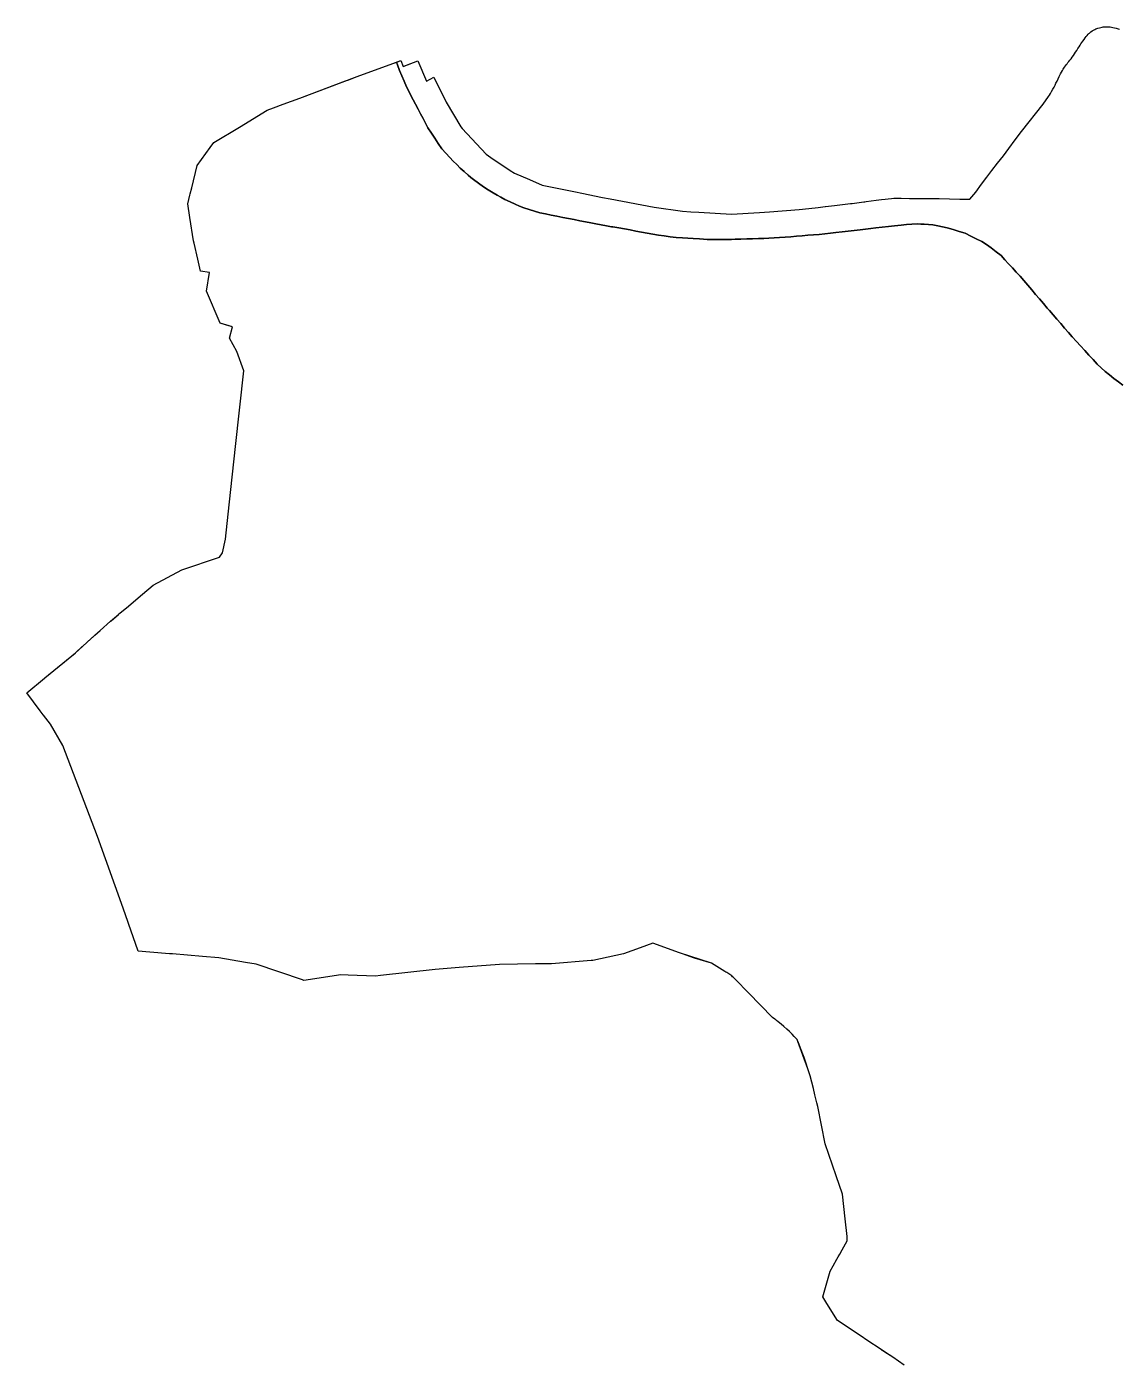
# Model space of a CAD drawing. Header units: inches. Extents: x 11258954 to 11313122, y 3645444 to 3695200.
# Drawn here: x 11258954 to 11267362, y 3678319 to 3688597 of the extents above; entities that cross this region are included whole.
import ezdxf

# ---------------------------------------------------------------- set-up
doc = ezdxf.new("R2010")
doc.units = ezdxf.units.IN
doc.header["$MEASUREMENT"] = 0
for name, color, linetype in [('CorporateLimit', 22, 'Continuous'), ('VotingPrecinct', 233, 'Continuous'), ('Ward', 133, 'Continuous')]:
    doc.layers.add(name, color=color, linetype=linetype)

msp = doc.modelspace()

# ---------------------------------------------------------------- linework, layer by layer
at = {"layer": 'CorporateLimit'}
msp.add_polyline3d([(11265707.375, 3678297.75, 0), (11265663.0315, 3678327.375, 0), (11265618.6875, 3678357, 0), (11265562.9295, 3678394.2605, 0), (11265537.909, 3678410.9575, 0), (11265412.4065, 3678494.8125, 0), (11265382.344, 3678514.9375, 0), (11265194.5625, 3678640.625, 0), (11265112.049, 3678772.086, 0), (11265080.5625, 3678822.25, 0), (11265138.344, 3679020.875, 0), (11265160.477, 3679060.4155, 0), (11265189.073, 3679111.501, 0), (11265198.9125, 3679129.0795, 0), (11265210.95, 3679150.5835, 0), (11265230.25, 3679185.0625, 0), (11265268.969, 3679254.125, 0), (11265268.375, 3679287.125, 0), (11265252.1565, 3679422.9375, 0), (11265232.1565, 3679612.5625, 0), (11265184.375, 3679754.5625, 0), (11265099.6845, 3680000, 0), (11265099.469, 3680000.625, 0), (11265041.443, 3680286.6355, 0), (11265035.625, 3680315.3125, 0), (11265020.125, 3680378.25, 0), (11265008.5, 3680426.5, 0), (11264995.9375, 3680474.5, 0), (11264982.469, 3680522.25, 0), (11264968.094, 3680569.75, 0), (11264965.627, 3680577.3835, 0), (11264889.079, 3680787.6565, 0), (11264882.9375, 3680802.4375, 0), (11264863.594, 3680823.1875, 0), (11264860.9375, 3680825.9375, 0), (11264843.7815, 3680843.5, 0), (11264823.5315, 3680863.375, 0), (11264802.844, 3680882.8125, 0), (11264781.719, 3680901.75, 0), (11264760.1875, 3680920.25, 0), (11264738.25, 3680938.25, 0), (11264725.3355, 3680948.304, 0), (11264715.9065, 3680955.75, 0), (11264712.719, 3680958.125, 0), (11264692.9065, 3680972.6875, 0), (11264507.969, 3681161.6875, 0), (11264408.3125, 3681263.5625, 0), (11264392.5, 3681279.6875, 0), (11264386.0315, 3681286.0625, 0), (11264379.3125, 3681292, 0), (11264372.375, 3681297.625, 0), (11264365.219, 3681303, 0), (11264357.875, 3681308.125, 0), (11264350.344, 3681312.9375, 0), (11264342.625, 3681317.4375, 0), (11264334.75, 3681321.625, 0), (11264326.6875, 3681325.25, 0), (11264224.2815, 3681389.6875, 0), (11263976.8285, 3681470.3275, 0), (11263773.1875, 3681544.0625, 0), (11263675.094, 3681508.125, 0), (11263547.094, 3681461.25, 0), (11263309.844, 3681411.625, 0), (11263298.072, 3681410.6675, 0), (11262992.5315, 3681385.8125, 0), (11262929.9065, 3681385.8125, 0), (11262870.956, 3681384.7355, 0), (11262592.6035, 3681379.03, 0), (11262282.183, 3681355.8335, 0), (11262096.3075, 3681340.8615, 0), (11261675.843, 3681295.282, 0), (11261638.125, 3681291.1875, 0), (11261429.256, 3681298.246, 0), (11261371.4375, 3681300.1875, 0), (11261088.1565, 3681257.375, 0), (11261076.935, 3681261.1745, 0), (11260720.6405, 3681381.8125, 0), (11260638.724, 3681396.0355, 0), (11260433.75, 3681431.625, 0), (11260307.429, 3681442.055, 0), (11260077.2825, 3681461.058, 0), (11260053.328, 3681463.032, 0), (11260021.2165, 3681465.6785, 0), (11259812.953, 3681482.875, 0), (11259774.1875, 3681592.25, 0), (11259740.344, 3681687.75, 0), (11259735.2815, 3681702, 0), (11259695.3125, 3681814.75, 0), (11259500.2655, 3682364.5625, 0), (11259231.172, 3683065.5625, 0), (11259136.1405, 3683228.8125, 0), (11259083.114, 3683299.4345, 0), (11259080.906, 3683302.3745, 0), (11259059.057, 3683331.464, 0), (11259058.103, 3683332.735, 0), (11259057.9515, 3683332.937, 0), (11259057.774, 3683333.1735, 0), (11258954.297, 3683471.0625, 0), (11259092.085, 3683583.6615, 0), (11259094.3135, 3683585.4825, 0), (11259329.995, 3683778.943, 0), (11259384.2825, 3683828.4015, 0), (11259420.799, 3683861.67, 0), (11259518.8215, 3683950.997, 0), (11259599.543, 3684022.5145, 0), (11259661.3815, 3684074.863, 0), (11259673.994, 3684085.5395, 0), (11259721.422, 3684125.625, 0), (11259844.469, 3684229.625, 0), (11259927.094, 3684299.4375, 0), (11260147.344, 3684417.0625, 0), (11260437.6095, 3684514.625, 0), (11260460.422, 3684548.875, 0), (11260483.828, 3684654.5, 0), (11260504.68, 3684846.8085, 0), (11260525.2345, 3685036.375, 0), (11260561.625, 3685366.1875, 0), (11260625.8595, 3685948.375, 0), (11260570.2345, 3686097.4375, 0), (11260515.0315, 3686201.4375, 0), (11260538.4375, 3686287.0625, 0), (11260443.6095, 3686316.25, 0), (11260338.3905, 3686563.125, 0), (11260361.1875, 3686706.125, 0), (11260292.578, 3686715.75, 0), (11260270.396, 3686809.4455, 0), (11260241.7655, 3686930.375, 0), (11260238.652, 3686949.8925, 0), (11260209.896, 3687130.166, 0), (11260193.3595, 3687233.875, 0), (11260209.828, 3687300.5, 0), (11260212.7345, 3687312.1875, 0), (11260224.147, 3687358.354, 0), (11260266.578, 3687529.9375, 0), (11260367.047, 3687668.25, 0), (11260394.6095, 3687706.1875, 0), (11260590.688, 3687825.354, 0), (11260805.297, 3687955.8125, 0), (11260853.5, 3687972.75, 0), (11260927.922, 3688000, 0), (11261056.5315, 3688048.1875, 0), (11261497.7655, 3688212.9375, 0), (11261771.7815, 3688314.25, 0), (11261833.6875, 3688337.125, 0), (11261850.203, 3688292.1565, 0), (11261964.0155, 3688333.75, 0), (11262032.0315, 3688179.3125, 0), (11262086.844, 3688207.75, 0), (11262183.2815, 3688017.75, 0), (11262294.8125, 3687826.8125, 0), (11262306.1285, 3687814.586, 0), (11262490.469, 3687615.375, 0), (11262526.469, 3687591.125, 0), (11262674.5625, 3687491.3125, 0), (11262706.9065, 3687469.5, 0), (11262823.844, 3687420.505, 0), (11262921.375, 3687377.0625, 0), (11263101.3015, 3687340.8715, 0), (11263164.692, 3687328.121, 0), (11263238.7815, 3687313.218, 0), (11263323.0585, 3687296.2665, 0), (11263384.1945, 3687283.969, 0), (11263445.4065, 3687272.2475, 0), (11263783.1565, 3687209.625, 0), (11264000, 3687177.6875, 0), (11264065.7045, 3687173.3725, 0), (11264126.768, 3687169.7165, 0), (11264377.4065, 3687155.0625, 0), (11264593.9065, 3687168.4375, 0), (11264632.594, 3687170.8125, 0), (11264671.5315, 3687173.5, 0), (11264899.5625, 3687189.25, 0), (11265021.1565, 3687203.4375, 0), (11265045.0315, 3687206.3125, 0), (11265098.6565, 3687212.6875, 0), (11265101.75, 3687213.0625, 0), (11265146.8125, 3687219.1875, 0), (11265170.75, 3687222.4375, 0), (11265293.4065, 3687235.625, 0), (11265306.344, 3687237, 0), (11265395.5315, 3687249.125, 0), (11265404.7345, 3687250.375, 0), (11265413.9375, 3687251.625, 0), (11265492.1565, 3687261.25, 0), (11265532.9375, 3687266.25, 0), (11265560.094, 3687269.625, 0), (11265584.5, 3687272.625, 0), (11265609.219, 3687275.6875, 0), (11265628.125, 3687278, 0), (11265634.7815, 3687277.875, 0), (11265659.219, 3687277.375, 0), (11265684, 3687276.875, 0), (11265748.3125, 3687275.625, 0), (11265851.094, 3687275.25, 0), (11265976.9065, 3687275.8125, 0), (11266134.094, 3687271.25, 0), (11266187.532, 3687270.376, 0), (11266187.594, 3687270.375, 0), (11266212.094, 3687270, 0), (11266257.6875, 3687324.8125, 0), (11266302.0625, 3687384.4375, 0), (11266343.6565, 3687439.1875, 0), (11266382.6565, 3687490.625, 0), (11266424.875, 3687546, 0), (11266471.6565, 3687604.625, 0), (11266512.6565, 3687661, 0), (11266560.0625, 3687726, 0), (11266610.844, 3687792, 0), (11266777.1875, 3688000.125, 0), (11266816.469, 3688060.625, 0), (11266824.2815, 3688071.5625, 0), (11266832.2815, 3688083.5625, 0), (11266841.25, 3688098.375, 0), (11266851.75, 3688116.8125, 0), (11266860.5, 3688132.875, 0), (11266868.125, 3688147.4375, 0), (11266875.1875, 3688161.5625, 0), (11266883.1565, 3688178.0625, 0), (11266891.5315, 3688195.375, 0), (11266900.594, 3688213.8125, 0), (11266910.719, 3688233.625, 0), (11266917.9065, 3688247.625, 0), (11266924.25, 3688259.75, 0), (11266931.0315, 3688271.5, 0), (11266939.8125, 3688284.6875, 0), (11266947.375, 3688295.125, 0), (11266954.4065, 3688304.375, 0), (11266961.0315, 3688312.75, 0), (11266967.5625, 3688320.9375, 0), (11266975.0625, 3688330.4375, 0), (11266982.75, 3688340.375, 0), (11266990.844, 3688351.1875, 0), (11266999.5, 3688363.0625, 0), (11267009.0625, 3688376.5, 0), (11267017.4065, 3688388.375, 0), (11267025.625, 3688400.5, 0), (11267035, 3688414.6875, 0), (11267044.2815, 3688429.1875, 0), (11267052.4375, 3688442, 0), (11267060.0315, 3688453.9375, 0), (11267067.5, 3688465.375, 0), (11267074.875, 3688476.1875, 0), (11267082.6565, 3688487.1875, 0), (11267091.125, 3688498.5625, 0), (11267100.375, 3688510.6875, 0), (11267108.25, 3688521.125, 0), (11267115.25, 3688530.25, 0), (11267122.75, 3688538.75, 0), (11267129.013, 3688544.494, 0), (11267132.5625, 3688547.75, 0), (11267143.844, 3688557.125, 0), (11267154.0315, 3688565.0625, 0), (11267163.5625, 3688571.625, 0), (11267173.094, 3688577, 0), (11267180.719, 3688580.5, 0), (11267189.0625, 3688583.5625, 0), (11267198.4375, 3688586.4375, 0), (11267208.969, 3688589.1875, 0), (11267219.875, 3688591.9375, 0), (11267229.25, 3688594.3125, 0), (11267238.2815, 3688595.9375, 0), (11267249.3125, 3688596.875, 0), (11267262.0625, 3688597.25, 0), (11267273.25, 3688597.25, 0), (11267283.4065, 3688596.8125, 0), (11267292.9065, 3688595.9375, 0), (11267303.094, 3688594.375, 0), (11267313.875, 3688592.25, 0), (11267325.6565, 3688589.3125, 0), (11267338.75, 3688585.6875, 0), (11267352.5625, 3688581.5625, 0), (11267364.219, 3688577.9375, 0)], dxfattribs=at)
at = {"layer": 'VotingPrecinct'}
for points in [[(11267389.4995, 3685838.9995, 0), (11267355, 3685864.9995, 0), (11267320.5, 3685890.9995, 0), (11267286, 3685917, 0), (11267254.6665, 3685944.667, 0), (11267223.333, 3685972.3335, 0), (11267191.9995, 3686000.0005, 0), (11267160, 3686035.167, 0), (11267128, 3686070.3335, 0), (11267096.0005, 3686105.5, 0), (11267064.0005, 3686140.6665, 0), (11267032.001, 3686175.833, 0), (11267000.001, 3686210.9995, 0), (11266970.6675, 3686244.6665, 0), (11266941.3335, 3686278.333, 0), (11266912, 3686312, 0), (11266882.666, 3686345.6665, 0), (11266853.3325, 3686379.3335, 0), (11266823.999, 3686413, 0), (11266808.046, 3686431.7895, 0), (11266778.182, 3686466.9625, 0), (11266748.3185, 3686502.135, 0), (11266718.455, 3686537.308, 0), (11266688.5915, 3686572.481, 0), (11266658.7275, 3686607.6535, 0), (11266628.864, 3686642.8265, 0), (11266599.0005, 3686677.9995, 0), (11266569.6, 3686709.4995, 0), (11266540.2005, 3686740.9995, 0), (11266510.8, 3686772.4995, 0), (11266481.4, 3686803.9995, 0), (11266452, 3686835.4995, 0), (11266414.0005, 3686865.4995, 0), (11266376.0005, 3686895.4995, 0), (11266340, 3686919.8745, 0), (11266303.999, 3686944.2495, 0), (11266261.666, 3686965.333, 0), (11266219.332, 3686986.4165, 0), (11266176.999, 3687007.5, 0), (11266130.6655, 3687021.5835, 0), (11266084.333, 3687035.6665, 0), (11266037.9995, 3687049.75, 0), (11266001.3335, 3687057.3335, 0), (11265964.6675, 3687064.9165, 0), (11265928.001, 3687072.4995, 0), (11265894.5005, 3687075.3745, 0), (11265860.9995, 3687078.2495, 0), (11265833.9995, 3687078.6245, 0), (11265806.9995, 3687078.9995, 0), (11265766.5, 3687077.3745, 0), (11265726.0005, 3687075.7495, 0), (11265683.7755, 3687070.4145, 0), (11265658.388, 3687067.208, 0), (11265633, 3687064.001, 0), (11265585.334, 3687058.857, 0), (11265537.667, 3687053.7135, 0), (11265490.001, 3687048.57, 0), (11265449.6675, 3687043.88, 0), (11265409.334, 3687039.19, 0), (11265369.001, 3687034.5, 0), (11265322.253, 3687029.248, 0), (11265275.5055, 3687023.9965, 0), (11265228.7575, 3687018.7445, 0), (11265182.0095, 3687013.4925, 0), (11265139.0065, 3687008.662, 0), (11265096.0035, 3687003.8315, 0), (11265053.0005, 3686999.001, 0), (11265009.286, 3686995.4655, 0), (11264965.572, 3686991.9295, 0), (11264921.8575, 3686988.394, 0), (11264878.143, 3686984.8585, 0), (11264834.4285, 3686981.3225, 0), (11264790.7145, 3686977.787, 0), (11264747, 3686974.251, 0), (11264706.75, 3686972.3135, 0), (11264666.5005, 3686970.376, 0), (11264626.2505, 3686968.438, 0), (11264586.001, 3686966.5, 0), (11264540.751, 3686965.375, 0), (11264495.501, 3686964.25, 0), (11264450.251, 3686963.125, 0), (11264405.0005, 3686961.9995, 0), (11264377.5005, 3686960.4995, 0), (11264349.9995, 3686958.9995, 0), (11264310.5, 3686959.375, 0), (11264271.0005, 3686959.7505, 0), (11264231.5005, 3686960.126, 0), (11264192.001, 3686960.501, 0), (11264161.5005, 3686962.001, 0), (11264131.0005, 3686963.5, 0), (11264083.708, 3686966.2565, 0), (11264041.854, 3686968.878, 0), (11264000, 3686971.499, 0), (11263952.436, 3686975.71, 0), (11263904.8715, 3686979.9205, 0), (11263860.914, 3686987.0305, 0), (11263816.957, 3686994.1405, 0), (11263772.999, 3687001.2505, 0), (11263729.1425, 3687009.143, 0), (11263685.285, 3687017.036, 0), (11263641.428, 3687024.929, 0), (11263597.571, 3687032.8215, 0), (11263553.714, 3687040.714, 0), (11263509.857, 3687048.6075, 0), (11263466, 3687056.5, 0), (11263455.6075, 3687058.3715, 0), (11263415.486, 3687065.597, 0), (11263375.3645, 3687072.823, 0), (11263335.243, 3687080.048, 0), (11263295.1215, 3687087.274, 0), (11263255, 3687094.4995, 0), (11263211, 3687103.406, 0), (11263167, 3687112.312, 0), (11263123, 3687121.2185, 0), (11263079, 3687130.125, 0), (11263035.0005, 3687139.0315, 0), (11262991.0005, 3687147.9375, 0), (11262947.0005, 3687156.844, 0), (11262903.0005, 3687165.75, 0), (11262861.909, 3687178.6325, 0), (11262820.8165, 3687191.5145, 0), (11262779.725, 3687204.3965, 0), (11262747.088, 3687217.418, 0), (11262714.451, 3687230.439, 0), (11262673.9835, 3687249.1895, 0), (11262633.516, 3687267.94, 0), (11262603.6775, 3687284.543, 0), (11262573.8385, 3687301.1465, 0), (11262544, 3687317.7495, 0), (11262506.7115, 3687341.512, 0), (11262469.4225, 3687365.2745, 0), (11262431.3455, 3687392.926, 0), (11262393.269, 3687420.5765, 0), (11262372.417, 3687437.5145, 0), (11262351.565, 3687454.4515, 0), (11262321.36, 3687481.691, 0), (11262291.155, 3687508.93, 0), (11262264.1035, 3687535.87, 0), (11262237.0525, 3687562.81, 0), (11262210.001, 3687589.75, 0), (11262179.001, 3687623.75, 0), (11262148.001, 3687657.7495, 0), (11262121.501, 3687698.1245, 0), (11262095.0005, 3687738.4995, 0), (11262068.5005, 3687778.8745, 0), (11262042, 3687819.2495, 0), (11262023, 3687855.3995, 0), (11262004, 3687891.549, 0), (11261985, 3687927.6995, 0), (11261966, 3687963.849, 0), (11261947, 3687999.999, 0), (11261929.25, 3688033.9365, 0), (11261911.4995, 3688067.874, 0), (11261893.7495, 3688101.812, 0), (11261875.9995, 3688135.7495, 0), (11261858.7495, 3688177.5625, 0), (11261841.4995, 3688219.375, 0), (11261824.25, 3688261.188, 0), (11261807, 3688303.0005, 0), (11261799.1115, 3688324.3495, 0), (11261802.5575, 3688325.622, 0), (11261833.6875, 3688337.125, 0), (11261850.203, 3688292.1565, 0), (11261855.3905, 3688294.1875, 0), (11261964.0155, 3688333.75, 0), (11262032.0315, 3688179.3125, 0), (11262086.844, 3688207.75, 0), (11262183.2815, 3688017.75, 0), (11262294.8125, 3687826.8125, 0), (11262306.1285, 3687814.586, 0), (11262490.469, 3687615.375, 0), (11262526.469, 3687591.125, 0), (11262674.5625, 3687491.3125, 0), (11262706.9065, 3687469.5, 0), (11262823.844, 3687420.505, 0), (11262921.375, 3687377.0625, 0), (11263101.3015, 3687340.8715, 0), (11263164.692, 3687328.121, 0), (11263238.7815, 3687313.218, 0), (11263323.0585, 3687296.2665, 0), (11263384.1945, 3687283.969, 0), (11263445.4065, 3687272.2475, 0), (11263783.1565, 3687209.625, 0), (11264000, 3687177.6875, 0), (11264065.7045, 3687173.3725, 0), (11264126.768, 3687169.7165, 0), (11264377.4065, 3687155.0625, 0), (11264593.9065, 3687168.4375, 0), (11264632.594, 3687170.8125, 0), (11264671.5315, 3687173.5, 0), (11264899.5625, 3687189.25, 0), (11265021.1565, 3687203.4375, 0), (11265045.0315, 3687206.3125, 0), (11265098.6565, 3687212.6875, 0), (11265101.75, 3687213.0625, 0), (11265146.8125, 3687219.1875, 0), (11265170.75, 3687222.4375, 0), (11265293.4065, 3687235.625, 0), (11265306.344, 3687237, 0), (11265395.5315, 3687249.125, 0), (11265404.7345, 3687250.375, 0), (11265413.9375, 3687251.625, 0), (11265492.1565, 3687261.25, 0), (11265532.9375, 3687266.25, 0), (11265560.094, 3687269.625, 0), (11265584.5, 3687272.625, 0), (11265609.219, 3687275.6875, 0), (11265628.125, 3687278, 0), (11265634.7815, 3687277.875, 0), (11265659.219, 3687277.375, 0), (11265684, 3687276.875, 0), (11265748.3125, 3687275.625, 0), (11265851.094, 3687275.25, 0), (11265976.9065, 3687275.8125, 0), (11266134.094, 3687271.25, 0), (11266187.532, 3687270.376, 0), (11266187.594, 3687270.375, 0), (11266212.094, 3687270, 0), (11266257.6875, 3687324.8125, 0), (11266302.0625, 3687384.4375, 0), (11266343.6565, 3687439.1875, 0), (11266382.6565, 3687490.625, 0), (11266424.875, 3687546, 0), (11266471.6565, 3687604.625, 0), (11266512.6565, 3687661, 0), (11266560.0625, 3687726, 0), (11266610.844, 3687792, 0), (11266777.1875, 3688000.125, 0), (11266816.469, 3688060.625, 0), (11266824.2815, 3688071.5625, 0), (11266832.2815, 3688083.5625, 0), (11266841.25, 3688098.375, 0), (11266851.75, 3688116.8125, 0), (11266860.5, 3688132.875, 0), (11266868.125, 3688147.4375, 0), (11266875.1875, 3688161.5625, 0), (11266883.1565, 3688178.0625, 0), (11266891.5315, 3688195.375, 0), (11266900.594, 3688213.8125, 0), (11266910.719, 3688233.625, 0), (11266917.9065, 3688247.625, 0), (11266924.25, 3688259.75, 0), (11266931.0315, 3688271.5, 0), (11266939.8125, 3688284.6875, 0), (11266947.375, 3688295.125, 0), (11266954.4065, 3688304.375, 0), (11266961.0315, 3688312.75, 0), (11266967.5625, 3688320.9375, 0), (11266975.0625, 3688330.4375, 0), (11266982.75, 3688340.375, 0), (11266990.844, 3688351.1875, 0), (11266999.5, 3688363.0625, 0), (11267009.0625, 3688376.5, 0), (11267017.4065, 3688388.375, 0), (11267025.625, 3688400.5, 0), (11267035, 3688414.6875, 0), (11267044.2815, 3688429.1875, 0), (11267052.4375, 3688442, 0), (11267060.0315, 3688453.9375, 0), (11267067.5, 3688465.375, 0), (11267074.875, 3688476.1875, 0), (11267082.6565, 3688487.1875, 0), (11267091.125, 3688498.5625, 0), (11267100.375, 3688510.6875, 0), (11267108.25, 3688521.125, 0), (11267115.25, 3688530.25, 0), (11267122.75, 3688538.75, 0), (11267129.013, 3688544.494, 0), (11267132.5625, 3688547.75, 0), (11267143.844, 3688557.125, 0), (11267154.0315, 3688565.0625, 0), (11267163.5625, 3688571.625, 0), (11267173.094, 3688577, 0), (11267180.719, 3688580.5, 0), (11267189.0625, 3688583.5625, 0), (11267198.4375, 3688586.4375, 0), (11267208.969, 3688589.1875, 0), (11267219.875, 3688591.9375, 0), (11267229.25, 3688594.3125, 0), (11267238.2815, 3688595.9375, 0), (11267249.3125, 3688596.875, 0), (11267262.0625, 3688597.25, 0), (11267273.25, 3688597.25, 0), (11267283.4065, 3688596.8125, 0), (11267292.9065, 3688595.9375, 0), (11267303.094, 3688594.375, 0), (11267313.875, 3688592.25, 0), (11267325.6565, 3688589.3125, 0), (11267338.75, 3688585.6875, 0), (11267352.5625, 3688581.5625, 0), (11267364.219, 3688577.9375, 0)], [(11265707.375, 3678297.75, 0), (11265663.0315, 3678327.375, 0), (11265618.6875, 3678357, 0), (11265579.3125, 3678383.3125, 0), (11265551.0315, 3678402.1875, 0), (11265548.7815, 3678403.6875, 0), (11265538.5005, 3678410.563, 0), (11265537.909, 3678410.9575, 0), (11265412.4065, 3678494.8125, 0), (11265382.344, 3678514.9375, 0), (11265194.5625, 3678640.625, 0), (11265112.049, 3678772.086, 0), (11265080.5625, 3678822.25, 0), (11265138.344, 3679020.875, 0), (11265160.477, 3679060.4155, 0), (11265189.073, 3679111.501, 0), (11265198.9125, 3679129.0795, 0), (11265210.95, 3679150.5835, 0), (11265230.25, 3679185.0625, 0), (11265268.969, 3679254.125, 0), (11265268.375, 3679287.125, 0), (11265252.1565, 3679422.9375, 0), (11265232.1565, 3679612.5625, 0), (11265184.375, 3679754.5625, 0), (11265099.6845, 3680000, 0), (11265099.469, 3680000.625, 0), (11265041.443, 3680286.6355, 0), (11265035.625, 3680315.3125, 0), (11265020.125, 3680378.25, 0), (11265008.5, 3680426.5, 0), (11264995.9375, 3680474.5, 0), (11264982.469, 3680522.25, 0), (11264968.094, 3680569.75, 0), (11264965.627, 3680577.3835, 0), (11264952.844, 3680616.9375, 0), (11264944.1875, 3680642.0625, 0), (11264936.6875, 3680663.875, 0), (11264927.0625, 3680690.1875, 0), (11264919.6565, 3680710.5, 0), (11264901.719, 3680756.75, 0), (11264890.3125, 3680784.6875, 0), (11264889.079, 3680787.6565, 0), (11264882.9375, 3680802.4375, 0), (11264863.594, 3680823.1875, 0), (11264860.9375, 3680825.9375, 0), (11264843.7815, 3680843.5, 0), (11264823.5315, 3680863.375, 0), (11264802.844, 3680882.8125, 0), (11264781.719, 3680901.75, 0), (11264760.1875, 3680920.25, 0), (11264738.25, 3680938.25, 0), (11264725.3355, 3680948.304, 0), (11264715.9065, 3680955.75, 0), (11264712.719, 3680958.125, 0), (11264692.9065, 3680972.6875, 0), (11264507.969, 3681161.6875, 0), (11264408.3125, 3681263.5625, 0), (11264392.5, 3681279.6875, 0), (11264386.0315, 3681286.0625, 0), (11264379.3125, 3681292, 0), (11264372.375, 3681297.625, 0), (11264365.219, 3681303, 0), (11264357.875, 3681308.125, 0), (11264350.344, 3681312.9375, 0), (11264342.625, 3681317.4375, 0), (11264334.75, 3681321.625, 0), (11264326.6875, 3681325.25, 0), (11264224.2815, 3681389.6875, 0), (11264094.375, 3681429.8125, 0), (11264000, 3681461.9375, 0), (11263976.8285, 3681470.3275, 0), (11263773.1875, 3681544.0625, 0), (11263675.094, 3681508.125, 0), (11263547.094, 3681461.25, 0), (11263309.844, 3681411.625, 0), (11263298.072, 3681410.6675, 0), (11262992.5315, 3681385.8125, 0), (11262929.9065, 3681385.8125, 0), (11262870.956, 3681384.7355, 0), (11262592.6035, 3681379.03, 0), (11262282.183, 3681355.8335, 0), (11262096.3075, 3681340.8615, 0), (11261675.843, 3681295.282, 0), (11261638.125, 3681291.1875, 0), (11261429.256, 3681298.246, 0), (11261371.4375, 3681300.1875, 0), (11261088.1565, 3681257.375, 0), (11261076.935, 3681261.1745, 0), (11260720.6405, 3681381.8125, 0), (11260638.724, 3681396.0355, 0), (11260433.75, 3681431.625, 0), (11260307.429, 3681442.055, 0), (11260077.2825, 3681461.058, 0), (11260053.328, 3681463.032, 0), (11260021.2165, 3681465.6785, 0), (11259812.953, 3681482.875, 0), (11259774.1875, 3681592.25, 0), (11259740.344, 3681687.75, 0), (11259735.2815, 3681702, 0), (11259695.3125, 3681814.75, 0), (11259500.2655, 3682364.5625, 0), (11259231.172, 3683065.5625, 0), (11259136.1405, 3683228.8125, 0), (11259083.114, 3683299.4345, 0), (11259080.906, 3683302.3745, 0), (11259059.057, 3683331.464, 0), (11259058.103, 3683332.735, 0), (11259057.9515, 3683332.937, 0), (11259057.774, 3683333.1735, 0), (11258954.297, 3683471.0625, 0), (11259092.085, 3683583.6615, 0), (11259094.3135, 3683585.4825, 0), (11259315.1325, 3683765.9335, 0), (11259320.797, 3683770.5625, 0), (11259329.995, 3683778.943, 0), (11259381.877, 3683826.2155, 0), (11259383.81, 3683827.9765, 0), (11259419.3745, 3683860.3725, 0), (11259419.382, 3683860.3795, 0), (11259420.799, 3683861.67, 0), (11259479.662, 3683915.315, 0), (11259518.5755, 3683950.779, 0), (11259518.8215, 3683950.997, 0), (11259599.543, 3684022.5145, 0), (11259603.4065, 3684025.9375, 0), (11259661.4085, 3684074.913, 0), (11259661.4375, 3684074.9375, 0), (11259673.994, 3684085.5395, 0), (11259721.422, 3684125.625, 0), (11259844.469, 3684229.625, 0), (11259927.094, 3684299.4375, 0), (11260147.344, 3684417.0625, 0), (11260437.6095, 3684514.625, 0), (11260460.422, 3684548.875, 0), (11260483.828, 3684654.5, 0), (11260504.68, 3684846.8085, 0), (11260525.2345, 3685036.375, 0), (11260561.625, 3685366.1875, 0), (11260625.8595, 3685948.375, 0), (11260570.2345, 3686097.4375, 0), (11260515.0315, 3686201.4375, 0), (11260538.4375, 3686287.0625, 0), (11260492.3905, 3686301.125, 0), (11260443.6095, 3686316.25, 0), (11260338.3905, 3686563.125, 0), (11260361.1875, 3686706.125, 0), (11260292.578, 3686715.75, 0), (11260270.396, 3686809.4455, 0), (11260241.7655, 3686930.375, 0), (11260238.652, 3686949.8925, 0), (11260209.896, 3687130.166, 0), (11260193.3595, 3687233.875, 0), (11260209.828, 3687300.5, 0), (11260212.7345, 3687312.1875, 0), (11260224.147, 3687358.354, 0), (11260266.578, 3687529.9375, 0), (11260367.047, 3687668.25, 0), (11260394.6095, 3687706.1875, 0), (11260590.672, 3687825.375, 0), (11260805.297, 3687955.8125, 0), (11260831.6875, 3687965.1875, 0), (11260853.5, 3687972.75, 0), (11260927.922, 3688000, 0), (11261056.5315, 3688048.1875, 0), (11261408.453, 3688179.9375, 0), (11261432.9375, 3688189, 0), (11261497.7655, 3688212.9375, 0), (11261771.7815, 3688314.25, 0), (11261799.1115, 3688324.3495, 0), (11261807, 3688303.0005, 0), (11261824.25, 3688261.188, 0), (11261841.4995, 3688219.375, 0), (11261858.7495, 3688177.5625, 0), (11261875.9995, 3688135.7495, 0), (11261893.7495, 3688101.812, 0), (11261911.4995, 3688067.874, 0), (11261929.25, 3688033.9365, 0), (11261947, 3687999.999, 0), (11261966, 3687963.849, 0), (11261985, 3687927.6995, 0), (11262004, 3687891.549, 0), (11262023, 3687855.3995, 0), (11262042, 3687819.2495, 0), (11262068.5005, 3687778.8745, 0), (11262095.0005, 3687738.4995, 0), (11262121.501, 3687698.1245, 0), (11262148.001, 3687657.7495, 0), (11262179.001, 3687623.75, 0), (11262210.001, 3687589.75, 0), (11262237.0525, 3687562.81, 0), (11262264.1035, 3687535.87, 0), (11262291.155, 3687508.93, 0), (11262321.36, 3687481.691, 0), (11262351.565, 3687454.4515, 0), (11262372.417, 3687437.5145, 0), (11262393.269, 3687420.5765, 0), (11262431.3455, 3687392.926, 0), (11262469.4225, 3687365.2745, 0), (11262506.7115, 3687341.512, 0), (11262544, 3687317.7495, 0), (11262573.8385, 3687301.1465, 0), (11262603.6775, 3687284.543, 0), (11262633.516, 3687267.94, 0), (11262673.9835, 3687249.1895, 0), (11262714.451, 3687230.439, 0), (11262747.088, 3687217.418, 0), (11262779.725, 3687204.3965, 0), (11262820.8165, 3687191.5145, 0), (11262861.909, 3687178.6325, 0), (11262903.0005, 3687165.75, 0), (11262947.0005, 3687156.844, 0), (11262991.0005, 3687147.9375, 0), (11263035.0005, 3687139.0315, 0), (11263079, 3687130.125, 0), (11263123, 3687121.2185, 0), (11263167, 3687112.312, 0), (11263211, 3687103.406, 0), (11263255, 3687094.4995, 0), (11263295.1215, 3687087.274, 0), (11263335.243, 3687080.048, 0), (11263375.3645, 3687072.823, 0), (11263415.486, 3687065.597, 0), (11263455.6075, 3687058.3715, 0), (11263466, 3687056.5, 0), (11263509.857, 3687048.6075, 0), (11263553.714, 3687040.714, 0), (11263597.571, 3687032.8215, 0), (11263641.428, 3687024.929, 0), (11263685.285, 3687017.036, 0), (11263729.1425, 3687009.143, 0), (11263772.999, 3687001.2505, 0), (11263816.957, 3686994.1405, 0), (11263860.914, 3686987.0305, 0), (11263904.8715, 3686979.9205, 0), (11263952.436, 3686975.71, 0), (11264000, 3686971.499, 0), (11264041.854, 3686968.878, 0), (11264083.708, 3686966.2565, 0), (11264131.0005, 3686963.5, 0), (11264161.5005, 3686962.001, 0), (11264192.001, 3686960.501, 0), (11264231.5005, 3686960.126, 0), (11264271.0005, 3686959.7505, 0), (11264310.5, 3686959.375, 0), (11264349.9995, 3686958.9995, 0), (11264377.5005, 3686960.4995, 0), (11264405.0005, 3686961.9995, 0), (11264450.251, 3686963.125, 0), (11264495.501, 3686964.25, 0), (11264540.751, 3686965.375, 0), (11264586.001, 3686966.5, 0), (11264626.2505, 3686968.438, 0), (11264666.5005, 3686970.376, 0), (11264706.75, 3686972.3135, 0), (11264747, 3686974.251, 0), (11264790.7145, 3686977.787, 0), (11264834.4285, 3686981.3225, 0), (11264878.143, 3686984.8585, 0), (11264921.8575, 3686988.394, 0), (11264965.572, 3686991.9295, 0), (11265009.286, 3686995.4655, 0), (11265053.0005, 3686999.001, 0), (11265096.0035, 3687003.8315, 0), (11265139.0065, 3687008.662, 0), (11265182.0095, 3687013.4925, 0), (11265228.7575, 3687018.7445, 0), (11265275.5055, 3687023.9965, 0), (11265322.253, 3687029.248, 0), (11265369.001, 3687034.5, 0), (11265409.334, 3687039.19, 0), (11265449.6675, 3687043.88, 0), (11265490.001, 3687048.57, 0), (11265537.667, 3687053.7135, 0), (11265585.334, 3687058.857, 0), (11265633, 3687064.001, 0), (11265658.388, 3687067.208, 0), (11265683.7755, 3687070.4145, 0), (11265726.0005, 3687075.7495, 0), (11265766.5, 3687077.3745, 0), (11265806.9995, 3687078.9995, 0), (11265833.9995, 3687078.6245, 0), (11265860.9995, 3687078.2495, 0), (11265894.5005, 3687075.3745, 0), (11265928.001, 3687072.4995, 0), (11265964.6675, 3687064.9165, 0), (11266001.3335, 3687057.3335, 0), (11266037.9995, 3687049.75, 0), (11266084.333, 3687035.6665, 0), (11266130.6655, 3687021.5835, 0), (11266176.999, 3687007.5, 0), (11266219.332, 3686986.4165, 0), (11266261.666, 3686965.333, 0), (11266303.999, 3686944.2495, 0), (11266340, 3686919.8745, 0), (11266376.0005, 3686895.4995, 0), (11266414.0005, 3686865.4995, 0), (11266452, 3686835.4995, 0), (11266481.4, 3686803.9995, 0), (11266510.8, 3686772.4995, 0), (11266540.2005, 3686740.9995, 0), (11266569.6, 3686709.4995, 0), (11266599.0005, 3686677.9995, 0), (11266628.864, 3686642.8265, 0), (11266658.7275, 3686607.6535, 0), (11266688.5915, 3686572.481, 0), (11266718.455, 3686537.308, 0), (11266748.3185, 3686502.135, 0), (11266778.182, 3686466.9625, 0), (11266808.046, 3686431.7895, 0), (11266823.999, 3686413, 0), (11266853.3325, 3686379.3335, 0), (11266882.666, 3686345.6665, 0), (11266912, 3686312, 0), (11266941.3335, 3686278.333, 0), (11266970.6675, 3686244.6665, 0), (11267000.001, 3686210.9995, 0), (11267032.001, 3686175.833, 0), (11267064.0005, 3686140.6665, 0), (11267096.0005, 3686105.5, 0), (11267128, 3686070.3335, 0), (11267160, 3686035.167, 0), (11267191.9995, 3686000.0005, 0), (11267223.333, 3685972.3335, 0), (11267254.6665, 3685944.667, 0), (11267286, 3685917, 0), (11267320.5, 3685890.9995, 0), (11267355, 3685864.9995, 0), (11267389.4995, 3685838.9995, 0)]]:
    msp.add_polyline3d(points, dxfattribs=at)
at = {"layer": 'Ward'}
msp.add_polyline3d([(11265707.375, 3678297.75, 0), (11265663.0315, 3678327.375, 0), (11265618.6875, 3678357, 0), (11265579.3125, 3678383.3125, 0), (11265551.0315, 3678402.1875, 0), (11265548.7815, 3678403.6875, 0), (11265538.5005, 3678410.563, 0), (11265537.909, 3678410.9575, 0), (11265412.4065, 3678494.8125, 0), (11265382.344, 3678514.9375, 0), (11265194.5625, 3678640.625, 0), (11265112.049, 3678772.086, 0), (11265080.5625, 3678822.25, 0), (11265138.344, 3679020.875, 0), (11265160.477, 3679060.4155, 0), (11265189.073, 3679111.501, 0), (11265198.9125, 3679129.0795, 0), (11265210.95, 3679150.5835, 0), (11265230.25, 3679185.0625, 0), (11265268.969, 3679254.125, 0), (11265268.375, 3679287.125, 0), (11265252.1565, 3679422.9375, 0), (11265232.1565, 3679612.5625, 0), (11265184.375, 3679754.5625, 0), (11265099.6845, 3680000, 0), (11265099.469, 3680000.625, 0), (11265041.443, 3680286.6355, 0), (11265035.625, 3680315.3125, 0), (11265020.125, 3680378.25, 0), (11265008.5, 3680426.5, 0), (11264995.9375, 3680474.5, 0), (11264982.469, 3680522.25, 0), (11264968.094, 3680569.75, 0), (11264965.627, 3680577.3835, 0), (11264952.844, 3680616.9375, 0), (11264944.1875, 3680642.0625, 0), (11264936.6875, 3680663.875, 0), (11264927.0625, 3680690.1875, 0), (11264919.6565, 3680710.5, 0), (11264901.719, 3680756.75, 0), (11264890.3125, 3680784.6875, 0), (11264889.079, 3680787.6565, 0), (11264882.9375, 3680802.4375, 0), (11264863.594, 3680823.1875, 0), (11264860.9375, 3680825.9375, 0), (11264843.7815, 3680843.5, 0), (11264823.5315, 3680863.375, 0), (11264802.844, 3680882.8125, 0), (11264781.719, 3680901.75, 0), (11264760.1875, 3680920.25, 0), (11264738.25, 3680938.25, 0), (11264725.3355, 3680948.304, 0), (11264715.9065, 3680955.75, 0), (11264712.719, 3680958.125, 0), (11264692.9065, 3680972.6875, 0), (11264507.969, 3681161.6875, 0), (11264408.3125, 3681263.5625, 0), (11264392.5, 3681279.6875, 0), (11264386.0315, 3681286.0625, 0), (11264379.3125, 3681292, 0), (11264372.375, 3681297.625, 0), (11264365.219, 3681303, 0), (11264357.875, 3681308.125, 0), (11264350.344, 3681312.9375, 0), (11264342.625, 3681317.4375, 0), (11264334.75, 3681321.625, 0), (11264326.6875, 3681325.25, 0), (11264224.2815, 3681389.6875, 0), (11264094.375, 3681429.8125, 0), (11264000, 3681461.9375, 0), (11263976.8285, 3681470.3275, 0), (11263773.1875, 3681544.0625, 0), (11263675.094, 3681508.125, 0), (11263547.094, 3681461.25, 0), (11263309.844, 3681411.625, 0), (11263298.072, 3681410.6675, 0), (11262992.5315, 3681385.8125, 0), (11262929.9065, 3681385.8125, 0), (11262870.956, 3681384.7355, 0), (11262592.6035, 3681379.03, 0), (11262282.183, 3681355.8335, 0), (11262096.3075, 3681340.8615, 0), (11261675.843, 3681295.282, 0), (11261638.125, 3681291.1875, 0), (11261429.256, 3681298.246, 0), (11261371.4375, 3681300.1875, 0), (11261088.1565, 3681257.375, 0), (11261076.935, 3681261.1745, 0), (11260720.6405, 3681381.8125, 0), (11260638.724, 3681396.0355, 0), (11260433.75, 3681431.625, 0), (11260307.429, 3681442.055, 0), (11260077.2825, 3681461.058, 0), (11260053.328, 3681463.032, 0), (11260021.2165, 3681465.6785, 0), (11259812.953, 3681482.875, 0), (11259774.1875, 3681592.25, 0), (11259740.344, 3681687.75, 0), (11259735.2815, 3681702, 0), (11259695.3125, 3681814.75, 0), (11259500.2655, 3682364.5625, 0), (11259231.172, 3683065.5625, 0), (11259136.1405, 3683228.8125, 0), (11259083.114, 3683299.4345, 0), (11259080.906, 3683302.3745, 0), (11259059.057, 3683331.464, 0), (11259058.103, 3683332.735, 0), (11259057.9515, 3683332.937, 0), (11259057.774, 3683333.1735, 0), (11258954.297, 3683471.0625, 0), (11259092.085, 3683583.6615, 0), (11259094.3135, 3683585.4825, 0), (11259315.1325, 3683765.9335, 0), (11259320.797, 3683770.5625, 0), (11259329.995, 3683778.943, 0), (11259381.877, 3683826.2155, 0), (11259383.81, 3683827.9765, 0), (11259419.3745, 3683860.3725, 0), (11259419.382, 3683860.3795, 0), (11259420.799, 3683861.67, 0), (11259479.662, 3683915.315, 0), (11259518.5755, 3683950.779, 0), (11259518.8215, 3683950.997, 0), (11259599.543, 3684022.5145, 0), (11259603.4065, 3684025.9375, 0), (11259661.4085, 3684074.913, 0), (11259661.4375, 3684074.9375, 0), (11259673.994, 3684085.5395, 0), (11259721.422, 3684125.625, 0), (11259844.469, 3684229.625, 0), (11259927.094, 3684299.4375, 0), (11260147.344, 3684417.0625, 0), (11260437.6095, 3684514.625, 0), (11260460.422, 3684548.875, 0), (11260483.828, 3684654.5, 0), (11260504.68, 3684846.8085, 0), (11260525.2345, 3685036.375, 0), (11260561.625, 3685366.1875, 0), (11260625.8595, 3685948.375, 0), (11260570.2345, 3686097.4375, 0), (11260515.0315, 3686201.4375, 0), (11260538.4375, 3686287.0625, 0), (11260492.3905, 3686301.125, 0), (11260443.6095, 3686316.25, 0), (11260338.3905, 3686563.125, 0), (11260361.1875, 3686706.125, 0), (11260292.578, 3686715.75, 0), (11260270.396, 3686809.4455, 0), (11260241.7655, 3686930.375, 0), (11260238.652, 3686949.8925, 0), (11260209.896, 3687130.166, 0), (11260193.3595, 3687233.875, 0), (11260209.828, 3687300.5, 0), (11260212.7345, 3687312.1875, 0), (11260224.147, 3687358.354, 0), (11260266.578, 3687529.9375, 0), (11260367.047, 3687668.25, 0), (11260394.6095, 3687706.1875, 0), (11260590.672, 3687825.375, 0), (11260805.297, 3687955.8125, 0), (11260831.6875, 3687965.1875, 0), (11260853.5, 3687972.75, 0), (11260927.922, 3688000, 0), (11261056.5315, 3688048.1875, 0), (11261408.453, 3688179.9375, 0), (11261432.9375, 3688189, 0), (11261497.7655, 3688212.9375, 0), (11261771.7815, 3688314.25, 0), (11261802.5575, 3688325.622, 0), (11261833.6875, 3688337.125, 0), (11261850.203, 3688292.1565, 0), (11261855.3905, 3688294.1875, 0), (11261964.0155, 3688333.75, 0), (11262032.0315, 3688179.3125, 0), (11262086.844, 3688207.75, 0), (11262183.2815, 3688017.75, 0), (11262294.8125, 3687826.8125, 0), (11262306.1285, 3687814.586, 0), (11262490.469, 3687615.375, 0), (11262526.469, 3687591.125, 0), (11262674.5625, 3687491.3125, 0), (11262706.9065, 3687469.5, 0), (11262823.844, 3687420.505, 0), (11262921.375, 3687377.0625, 0), (11263101.3015, 3687340.8715, 0), (11263164.692, 3687328.121, 0), (11263238.7815, 3687313.218, 0), (11263323.0585, 3687296.2665, 0), (11263384.1945, 3687283.969, 0), (11263445.4065, 3687272.2475, 0), (11263783.1565, 3687209.625, 0), (11264000, 3687177.6875, 0), (11264065.7045, 3687173.3725, 0), (11264126.768, 3687169.7165, 0), (11264377.4065, 3687155.0625, 0), (11264593.9065, 3687168.4375, 0), (11264632.594, 3687170.8125, 0), (11264671.5315, 3687173.5, 0), (11264899.5625, 3687189.25, 0), (11265021.1565, 3687203.4375, 0), (11265045.0315, 3687206.3125, 0), (11265098.6565, 3687212.6875, 0), (11265101.75, 3687213.0625, 0), (11265146.8125, 3687219.1875, 0), (11265170.75, 3687222.4375, 0), (11265293.4065, 3687235.625, 0), (11265306.344, 3687237, 0), (11265395.5315, 3687249.125, 0), (11265404.7345, 3687250.375, 0), (11265413.9375, 3687251.625, 0), (11265492.1565, 3687261.25, 0), (11265532.9375, 3687266.25, 0), (11265560.094, 3687269.625, 0), (11265584.5, 3687272.625, 0), (11265609.219, 3687275.6875, 0), (11265628.125, 3687278, 0), (11265634.7815, 3687277.875, 0), (11265659.219, 3687277.375, 0), (11265684, 3687276.875, 0), (11265748.3125, 3687275.625, 0), (11265851.094, 3687275.25, 0), (11265976.9065, 3687275.8125, 0), (11266134.094, 3687271.25, 0), (11266187.532, 3687270.376, 0), (11266187.594, 3687270.375, 0), (11266212.094, 3687270, 0), (11266257.6875, 3687324.8125, 0), (11266302.0625, 3687384.4375, 0), (11266343.6565, 3687439.1875, 0), (11266382.6565, 3687490.625, 0), (11266424.875, 3687546, 0), (11266471.6565, 3687604.625, 0), (11266512.6565, 3687661, 0), (11266560.0625, 3687726, 0), (11266610.844, 3687792, 0), (11266777.1875, 3688000.125, 0), (11266816.469, 3688060.625, 0), (11266824.2815, 3688071.5625, 0), (11266832.2815, 3688083.5625, 0), (11266841.25, 3688098.375, 0), (11266851.75, 3688116.8125, 0), (11266860.5, 3688132.875, 0), (11266868.125, 3688147.4375, 0), (11266875.1875, 3688161.5625, 0), (11266883.1565, 3688178.0625, 0), (11266891.5315, 3688195.375, 0), (11266900.594, 3688213.8125, 0), (11266910.719, 3688233.625, 0), (11266917.9065, 3688247.625, 0), (11266924.25, 3688259.75, 0), (11266931.0315, 3688271.5, 0), (11266939.8125, 3688284.6875, 0), (11266947.375, 3688295.125, 0), (11266954.4065, 3688304.375, 0), (11266961.0315, 3688312.75, 0), (11266967.5625, 3688320.9375, 0), (11266975.0625, 3688330.4375, 0), (11266982.75, 3688340.375, 0), (11266990.844, 3688351.1875, 0), (11266999.5, 3688363.0625, 0), (11267009.0625, 3688376.5, 0), (11267017.4065, 3688388.375, 0), (11267025.625, 3688400.5, 0), (11267035, 3688414.6875, 0), (11267044.2815, 3688429.1875, 0), (11267052.4375, 3688442, 0), (11267060.0315, 3688453.9375, 0), (11267067.5, 3688465.375, 0), (11267074.875, 3688476.1875, 0), (11267082.6565, 3688487.1875, 0), (11267091.125, 3688498.5625, 0), (11267100.375, 3688510.6875, 0), (11267108.25, 3688521.125, 0), (11267115.25, 3688530.25, 0), (11267122.75, 3688538.75, 0), (11267129.013, 3688544.494, 0), (11267132.5625, 3688547.75, 0), (11267143.844, 3688557.125, 0), (11267154.0315, 3688565.0625, 0), (11267163.5625, 3688571.625, 0), (11267173.094, 3688577, 0), (11267180.719, 3688580.5, 0), (11267189.0625, 3688583.5625, 0), (11267198.4375, 3688586.4375, 0), (11267208.969, 3688589.1875, 0), (11267219.875, 3688591.9375, 0), (11267229.25, 3688594.3125, 0), (11267238.2815, 3688595.9375, 0), (11267249.3125, 3688596.875, 0), (11267262.0625, 3688597.25, 0), (11267273.25, 3688597.25, 0), (11267283.4065, 3688596.8125, 0), (11267292.9065, 3688595.9375, 0), (11267303.094, 3688594.375, 0), (11267313.875, 3688592.25, 0), (11267325.6565, 3688589.3125, 0), (11267338.75, 3688585.6875, 0), (11267352.5625, 3688581.5625, 0), (11267364.219, 3688577.9375, 0)], dxfattribs=at)

doc.saveas('drawing.dxf')
